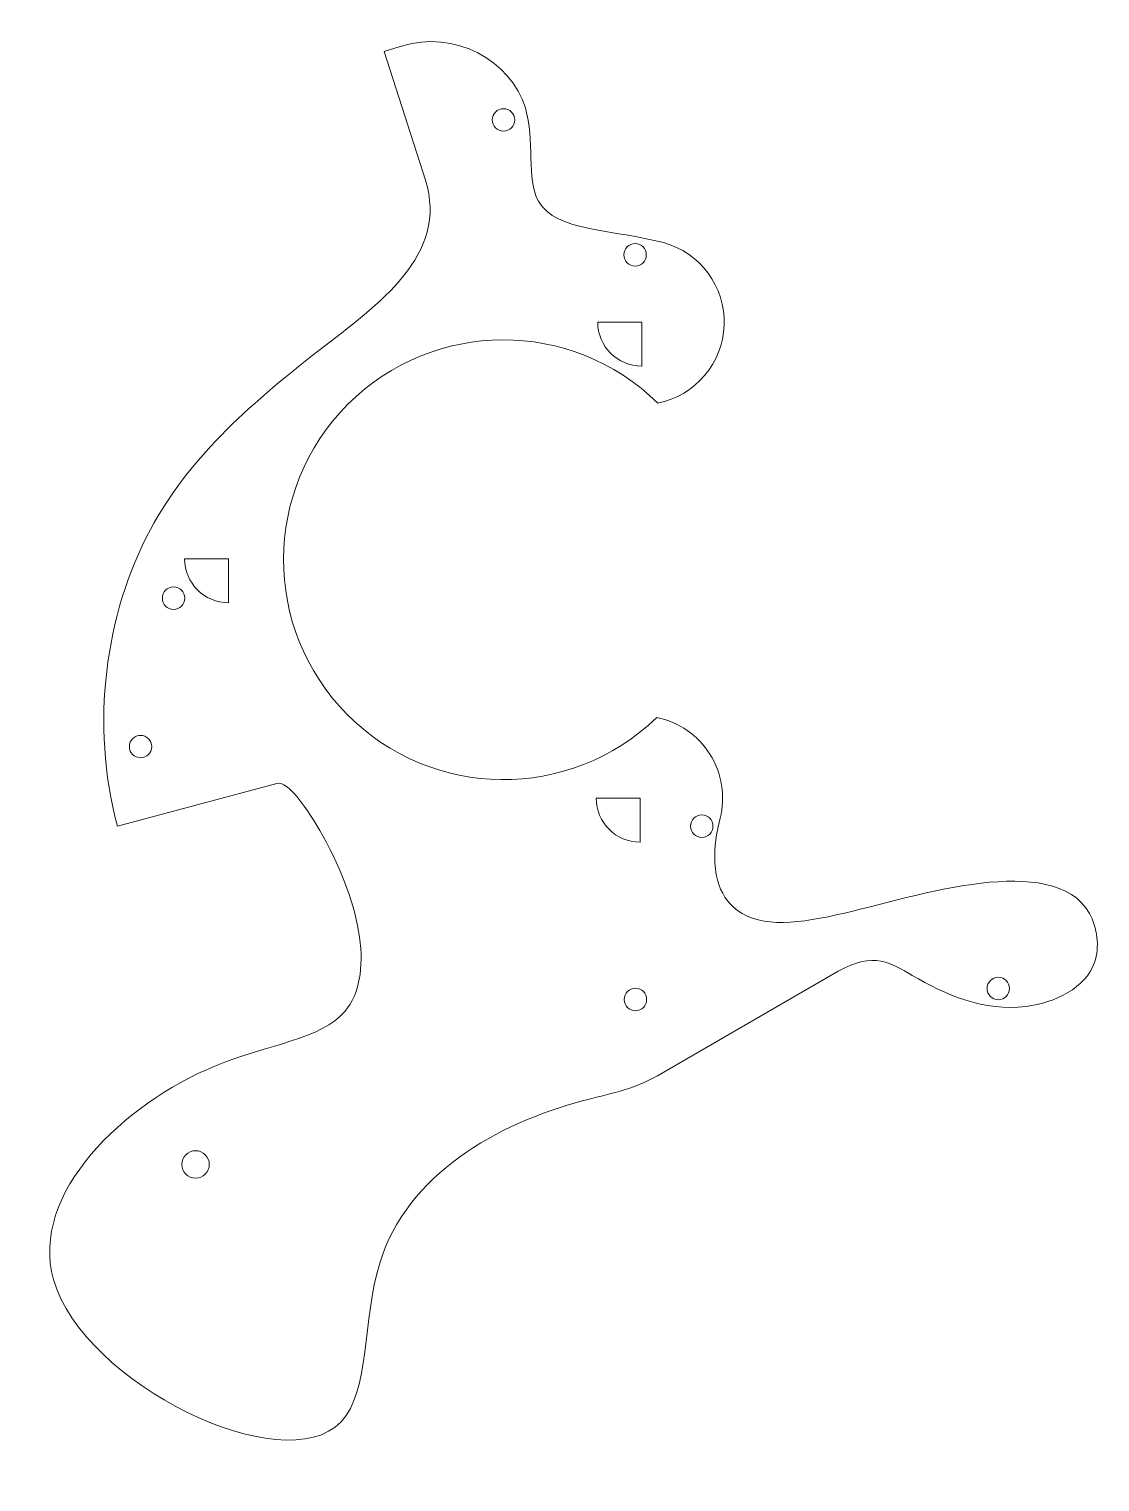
# Model space of a CAD drawing. Header units: millimetres. Extents: x -43 to 54, y -84 to 48.
import ezdxf

# ---------------------------------------------------------------- set-up
doc = ezdxf.new("R2010")
doc.units = ezdxf.units.MM

msp = doc.modelspace()

# ---------------------------------------------------------------- linework, layer by layer
at = {"color": 7, "linetype": 'Continuous', "lineweight": 15}
for p, q in [((-9.38, 46.69), (-10.84, 46.23)), ((-10.84, 46.23), (-7.1, 34.51)), ((12.57, 21.61), (8.57, 21.61)), ((12.57, 17.61), (12.57, 21.61)), ((-25, 0.09), (-29, 0.09)), ((-25, -3.91), (-25, 0.09)), ((-35.11, -24.22), (-20.62, -20.34)), ((12.43, -21.69), (8.43, -21.69)), ((12.43, -25.69), (12.43, -21.69)), ((14, -46.93), (30.45, -37.43))]:
    msp.add_line(p, q, dxfattribs=at)
for centre, radius in [((0, 40), 1.02), ((11.97, 27.73), 1.02), ((-30, -3.5), 1.02), ((-33, -17), 1.02), ((18.03, -24.23), 1.02), ((45, -39), 1.02), ((12, -40), 1.02), ((-28, -55), 1.25)]:
    msp.add_circle(centre, radius, dxfattribs=at)
for centre, radius, start, end in [((12.57, 21.61), 7.5, 281.2145, 74.7828), ((12.57, 21.61), 4, 180, 270), ((0, 0), 20, 45.4434, 314.1664), ((-25, 0.09), 4, 180, 270), ((12.43, -21.69), 7.5, 345.9446, 78.3953), ((12.43, -21.69), 4, 180, 270)]:
    msp.add_arc(centre, radius, start, end, dxfattribs=at)
for points, knots in [([(14.54, 28.84), (10.18, 30.03), (0.88, 29.64), (4.12, 43.46), (-4.45, 48.27), (-9.38, 46.69)], [0, 0, 0, 0, 0.360566, 0.618195, 1, 1, 1, 1]), ([(-7.1, 34.51), (-4.95, 27.75), (-19.16, 17.74), (-35.1, 3.29), (-37.59, -14.96), (-35.11, -24.22)], [0, 0, 0, 0, 0.269704, 0.599574, 1, 1, 1, 1]), ([(-20.62, -20.34), (-19.62, -20.07), (-13.26, -29.07), (-10.89, -43.23), (-29.39, -44.64), (-53.49, -67.39), (-10.71, -88.45), (-13.96, -58.74), (2.01, -49.88), (11.79, -48.21), (14, -46.93)], [0, 0, 0, 0, 0.048949, 0.174539, 0.279261, 0.456218, 0.668194, 0.776063, 0.947501, 1, 1, 1, 1]), ([(30.45, -37.43), (33.65, -35.58), (37.94, -38.54), (46.14, -42.22), (54.63, -38.15), (53.46, -29.4), (38.5, -28.25), (21.6, -37.12), (18.64, -27.74), (19.7, -23.51)], [0, 0, 0, 0, 0.095653, 0.248225, 0.353274, 0.417018, 0.562339, 0.884212, 1, 1, 1, 1])]:
    msp.add_open_spline(points, degree=3, knots=knots, dxfattribs=at)

doc.saveas('drawing.dxf')
